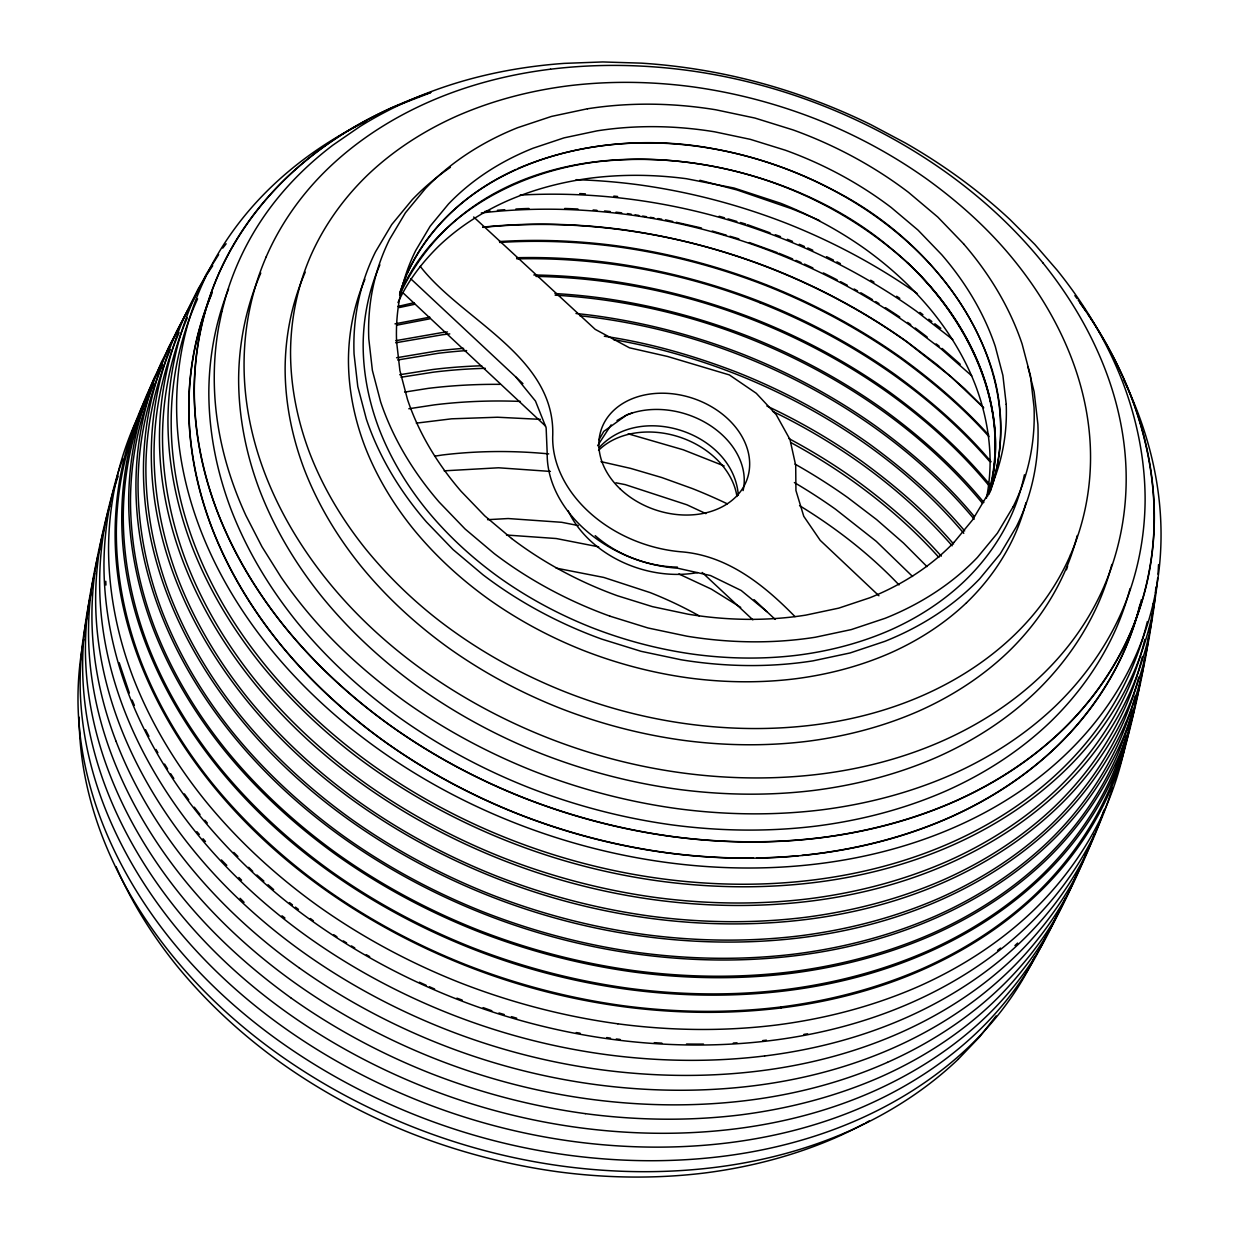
<?xml version="1.0" encoding="UTF-8"?>
<svg xmlns="http://www.w3.org/2000/svg" width="1239" height="1239" viewBox="0 0 1239 1239"><rect width="100%" height="100%" fill="white"/><g stroke="black" fill="none" stroke-linecap="round" stroke-linejoin="round"><path stroke-width="1.5" d="M989.791 491.14C1013.44 398.555 960.674 303.973 889.602 247.242C754.876 133.425 485.858 110.906 399.578 294.959M989.62 491.078C1011.644 406.717 968.526 319.197 907.134 262.529C824.26 187.151 708.909 149.207 597.461 161.736C516.973 171.586 435.23 214.827 400.878 291.459L399.748 295.021M992.191 485.719C1003.482 449.602 1003.513 410.403 993.291 374.039M399.67 294.216C416.242 237.207 462.844 193.253 516.028 169.449M990.209 491.62C1032.056 369.346 941.206 245.446 835.52 191.333C739.528 139.759 619.454 124.907 517.732 168.612M987.56 496.297C1013.564 410.899 969.177 320.653 907.134 262.529M399.763 292.745L406.315 275.228M988.908 494.469L991.541 487.469M153.915 379.444L147.333 393.63A527.783 403.124 18.5 0 0 121.763 515.687C121.422 559.61 130.281 603.331 146.001 644.28A527.783 403.124 18.5 0 0 217.785 767.111C249.984 807.085 288.129 842.086 329.868 871.884A527.783 403.124 18.5 0 0 471.563 948.563C522.037 968.495 574.896 982.326 628.684 989.496A527.783 403.124 18.5 0 0 786.192 990.751C835.071 984.726 883.268 972.228 928.321 952.202A527.783 403.109 18.5 0 0 1041.457 877.537C1072.2 848.297 1097.429 813.187 1114.326 774.236A527.783 403.124 18.5 0 0 1136.039 699.369M146.62 396.759L140.75 409.397A529.038 404.084 18.5 0 0 115.119 531.748C114.778 575.779 123.668 619.608 139.418 660.65A529.038 404.084 18.5 0 0 211.373 783.76C243.649 823.842 281.873 858.921 323.72 888.797A529.038 404.084 18.5 0 0 465.756 965.661C516.353 985.64 569.336 999.501 623.263 1006.688A529.038 404.084 18.5 0 0 781.128 1007.942M266.215 256.798C280.85 223.035 302.719 192.634 329.342 167.296A457.268 349.259 18.5 0 1 427.378 102.62C466.391 85.243 508.16 74.448 550.519 69.198M1125.461 723.53C1108.75 762.078 1083.784 796.801 1053.382 825.732A522.161 398.834 18.5 0 1 941.439 899.591C896.866 919.431 849.18 931.759 800.828 937.737A522.161 398.819 18.5 0 1 644.992 936.498C591.777 929.42 539.492 915.714 489.544 896.014A522.161 398.819 18.5 0 1 349.367 820.141C308.046 790.668 270.334 756.022 238.461 716.483A522.161 398.819 18.5 0 1 167.466 594.968C151.886 554.468 143.151 511.196 143.461 467.723A522.161 398.819 18.5 0 1 168.783 346.982L187.848 310.308M1034.673 957.05C1018.644 990.766 995.831 1021.044 968.883 1046.816A511.242 390.486 18.5 0 1 859.277 1119.127C815.649 1138.548 768.954 1150.628 721.594 1156.467A511.227 390.486 18.5 0 1 569.042 1155.259C516.926 1148.336 465.74 1134.893 416.846 1115.611A511.227 390.471 18.5 0 1 279.596 1041.333C239.142 1012.48 202.22 978.547 170.997 939.843A511.227 390.471 18.5 0 1 101.505 820.868C86.25 781.205 77.685 738.847 77.995 696.287A511.227 390.486 18.5 0 1 83.725 639.355M1047.993 931.743C1031.514 969.734 1006.904 1003.962 976.952 1032.474A514.634 393.073 18.5 0 1 866.619 1105.265C822.696 1124.826 775.691 1136.968 728.021 1142.869A514.619 393.073 18.5 0 1 574.462 1141.63C522.006 1134.661 470.464 1121.14 421.245 1101.734A514.619 393.073 18.5 0 1 283.096 1026.961C242.364 997.922 205.194 963.756 173.77 924.79A514.619 393.073 18.5 0 1 103.813 805.025C88.465 765.113 79.838 722.461 80.148 679.638A514.619 393.073 18.5 0 1 88.341 611.137M165.608 354.943L154.178 377.988A526.606 402.226 18.5 0 0 128.686 499.658C128.639 543.503 137.421 586.961 152.877 627.894A526.606 402.226 18.5 0 0 224.429 750.354C256.752 790.064 294.681 824.926 336.218 854.833A526.606 402.226 18.5 0 0 477.48 931.263C527.891 950.948 580.518 964.732 634.151 972.073A526.606 402.226 18.5 0 0 791.163 973.327C839.903 967.086 887.852 954.649 932.89 934.872A526.606 402.226 18.5 0 0 1045.685 860.439C1076.164 831.075 1101.223 796.181 1118.337 757.432A526.606 402.226 18.5 0 0 1140.112 681.884M148.757 394.203L150.384 390.92M140.812 411.952L134.23 425.209A530.602 405.277 18.5 0 0 108.552 547.824C108.505 591.994 117.349 635.777 132.929 677.036A530.602 405.277 18.5 0 0 205.024 800.409C237.578 840.429 275.801 875.555 317.649 905.678A530.602 405.277 18.5 0 0 459.979 982.697C510.778 1002.521 563.822 1016.414 617.843 1023.817M407.151 273.556C459.328 161.519 600.326 127.323 713.199 148.695C834.59 170.517 955.346 250.139 992.873 372.289M397.967 302.626C407.724 281.16 422.298 262.203 439.102 245.771A316.425 241.682 18.5 0 1 506.89 201.059C533.947 189.18 562.754 181.699 592.041 177.951A316.41 241.682 18.5 0 1 686.391 178.71L734.077 188.034L780.524 203.227A316.425 241.682 18.5 0 1 865.411 249.163C890.361 267.128 913.158 288.067 932.58 311.934A316.425 241.682 18.5 0 1 975.558 385.515C984.85 410.109 990.131 436.236 990.1 462.565A316.41 241.682 18.5 0 1 986.461 498.233M154.736 377.895L160.42 367.116M987.111 495.507L972.646 519.791L954.324 542.001M1013.192 506.689L997.395 533.188L977.416 557.426A344.241 262.931 18.5 0 1 885.142 618.292L851.317 629.582L815.339 637.233A344.241 262.931 18.5 0 1 686.948 636.196L647.966 627.972L609.758 616.108M599.041 439.69L603.796 431.389L626.717 414.972L632.091 413.036M206.015 275.739L198.132 288.981L184.503 316.456A516.818 394.745 18.5 0 0 159.475 435.973C159.134 478.997 167.823 521.805 183.217 561.902A516.818 394.745 18.5 0 0 253.499 682.178C285.032 721.33 322.388 755.604 363.259 784.783A516.818 394.745 18.5 0 0 502.012 859.866C551.432 879.38 603.207 892.932 655.88 899.963A516.818 394.745 18.5 0 0 810.105 901.171C857.977 895.286 905.167 883.051 949.291 863.428A516.833 394.745 18.5 0 0 1060.088 790.312C1090.181 761.691 1114.883 727.308 1131.439 689.163A516.818 394.745 18.5 0 0 1155.089 596.749M197.233 292.203L176.496 331.649A519.652 396.914 18.5 0 0 151.313 451.832C150.972 495.089 159.707 538.144 175.195 578.458A519.652 396.914 18.5 0 0 245.864 699.385C277.567 738.738 315.124 773.213 356.228 802.547A519.652 396.914 18.5 0 0 495.739 878.048C545.423 897.671 597.477 911.3 650.444 918.362A519.652 396.914 18.5 0 0 805.505 919.57C853.64 913.654 901.094 901.357 945.465 881.626A519.652 396.914 18.5 0 0 1056.852 808.107C1087.114 779.331 1111.956 744.763 1128.59 706.4A519.652 396.914 18.5 0 0 1152.347 613.909M177.827 330.07L161.333 362.408A524.345 400.491 18.5 0 0 135.934 483.675C135.593 527.318 144.405 570.761 160.017 611.447A524.345 400.491 18.5 0 0 231.321 733.457C263.318 773.182 301.216 807.952 342.692 837.564A524.345 400.491 18.5 0 0 483.458 913.747C533.606 933.54 586.124 947.293 639.556 954.417A524.345 400.491 18.5 0 0 796.027 955.641C844.595 949.663 892.483 937.257 937.242 917.356A524.345 400.491 18.5 0 0 1049.65 843.17C1080.191 814.131 1105.25 779.254 1122.038 740.535A524.345 400.491 18.5 0 0 1144.836 657.584M218.653 254.599L206.355 274.067L192.819 301.387A514.046 392.624 18.5 0 0 167.946 420.16C167.885 462.952 176.449 505.373 191.549 545.33A514.046 392.624 18.5 0 0 261.398 664.863C293.024 703.52 329.744 737.948 370.492 766.833A513.674 392.345 18.5 0 0 508.393 841.467C557.519 860.857 608.969 874.331 661.316 881.301A513.674 392.345 18.5 0 0 814.612 882.509C862.189 876.654 909.101 864.497 952.946 844.998A513.674 392.345 18.5 0 0 1063.062 772.331C1092.968 743.88 1117.516 709.715 1133.979 671.786A513.674 392.345 18.5 0 0 1157.66 578.04M597.601 445.715L611.106 424.884M206.975 274.315L212.705 265.719M996.171 1015.903L979.615 1036.873L958.196 1059.283M222.757 248.094L226.133 243.789M599.165 447.635C640.733 401.699 733.751 433.34 738.32 495.306M966.497 602.758C987.049 582.965 1003.931 559.455 1015.453 533.328A354.927 271.093 18.5 0 0 1025.969 502.678M616.991 420.517L626.717 414.972A77.05 58.853 18.5 0 1 709.962 425.349A77.05 58.853 18.5 0 1 743.09 490.582M887.527 1062.319C842.907 1082.174 795.159 1094.533 746.73 1100.511A522.827 399.345 18.5 0 1 590.709 1099.272C537.416 1092.179 485.053 1078.457 435.059 1058.726A522.827 399.33 18.5 0 1 294.696 982.759C253.329 953.256 215.571 918.548 183.635 878.962A522.827 399.33 18.5 0 1 112.563 757.292C96.967 716.731 88.217 673.412 88.527 629.892A522.827 399.345 18.5 0 1 98.284 554.452M430.63 92.677L393.754 106.926A497.954 380.342 18.5 0 0 287.092 177.316C258.27 205.085 234.589 238.074 218.405 274.717A497.954 380.342 18.5 0 0 194.306 389.789C194.26 431.234 202.546 472.338 217.181 511.057A497.954 380.342 18.5 0 0 284.831 626.841C315.387 664.398 351.272 697.371 390.533 725.636A497.954 380.342 18.5 0 0 524.112 797.916C571.783 816.516 621.56 829.557 672.266 836.511A497.954 380.342 18.5 0 0 820.745 837.672C866.835 831.787 912.167 820.017 954.758 801.323A497.954 380.342 18.5 0 0 1061.42 730.933C1090.243 703.163 1113.923 670.191 1130.107 633.532A497.954 380.342 18.5 0 0 1154.221 518.46C1154.268 477.015 1145.967 435.927 1131.346 397.208A497.954 380.342 18.5 0 0 1080.036 302.951M397.765 306.482L414.043 302.703M394.978 323.859L429.809 317.169M395.891 340.648L441.843 332.61A494.795 377.926 18.5 0 1 447.48 331.944M396.573 357.761L437.212 350.947A492.069 375.835 18.5 0 1 463.603 348.36M399.345 307.551L414.895 304.236M396.604 325.222L429.546 318.872M395.675 342.785L442.664 334.716A491.697 375.556 18.5 0 1 449.772 333.895M397.673 359.991L438.126 353.301A488.646 373.218 18.5 0 1 466.623 350.575M587.456 108.769L551.494 116.42L517.639 127.694A344.241 262.931 18.5 0 0 425.411 188.576L405.401 212.814L389.619 239.313A344.241 262.931 18.5 0 0 368.788 338.82L372.381 370.384L380.667 401.994A344.241 262.931 18.5 0 0 439.195 502.12L465.043 528.96L494.237 553.601A344.241 262.931 18.5 0 0 609.774 616.093M401.049 377.245L433.696 372.134A485.254 370.631 18.5 0 1 485.316 368.324M408.824 408.762L434.564 404.843A463.866 354.308 18.5 0 1 520.38 401.421M399.732 374.72L432.69 369.516A489.002 373.497 18.5 0 1 481.692 365.768M404.626 392.097L428.26 388.365A485.611 370.91 18.5 0 1 499.782 384.353M434.626 456.2L442.106 455.023A420.129 320.886 18.5 0 1 548.676 453.892M780.771 1006.982C829.65 1000.725 877.754 988.242 922.916 968.418A528.17 403.418 18.5 0 0 1036.052 893.753C1066.624 864.295 1091.745 829.325 1108.905 790.436A528.17 403.418 18.5 0 0 1123.959 747.102M803.879 1034.395L807.627 1033.806M781.128 1007.942C830.13 1001.902 878.451 989.388 923.613 969.301A529.038 404.084 18.5 0 0 1037.012 894.465C1067.832 865.163 1093.108 829.96 1110.051 790.916A529.038 404.084 18.5 0 0 1129.999 726.193M764.587 1055.969C813.512 1049.913 861.755 1037.43 906.84 1017.374A528.17 403.418 18.5 0 0 1020.053 942.662C1050.827 913.406 1076.072 878.265 1092.984 839.283A528.186 403.418 18.5 0 0 1103.918 810.027M416.304 423.149L451.631 418.813L497.505 417.233L540.39 419.355M444.166 470.835L498.543 467.784L550.41 471.424M487.593 519.683L508.129 518.537L561.67 522.3L578.272 525.553M506.519 535.031L556.249 538.531L598.669 546.833M627.414 213.573L631.224 214.192M635.034 214.827L638.828 215.447M642.638 216.066L646.448 216.701M650.258 217.321L654.068 217.94M657.863 218.56L661.672 219.195M604.338 336.234C649.654 342.909 693.886 355.717 736.586 372.118A494.795 377.926 18.5 0 1 869.313 443.949C904.129 469.349 936.978 497.815 964.67 530.927M556.11 568.112L603.78 577.436L650.243 592.629A316.425 241.682 18.5 0 1 699.261 615.891M576.259 1032.567L580.069 1033.187M606.723 1037.554L610.517 1038.174M585.319 1113.644C532.274 1106.381 480.221 1092.752 430.367 1073.284A520.798 397.781 18.5 0 1 290.654 997.689M613.584 339.641C655.369 346.781 696.333 358.52 735.78 374.008A491.713 375.556 18.5 0 1 867.78 445.451C903.169 470.727 935.848 499.967 963.787 533.328M615.953 482.807L625.261 484.635L686.933 504.8L705.889 513.627M628.204 433.836L683.247 449.788L724.134 465.957M665.482 219.814L672.684 221.456M676.293 222.277L701.491 228.007M601.008 461.651L630.697 468.404L661.827 477.557L692.369 488.569A420.129 320.886 18.5 0 1 727.293 503.824M699.927 180.29L736.988 189.954L791.411 208.663A496.173 378.979 18.5 0 1 819.645 220.619M719.162 216.252L724.474 217.801M728.021 218.854L736.88 221.456M740.426 222.493L745.739 224.058M712.177 231.027L726.395 235.209M729.941 236.246L738.831 238.848M498.93 1012.96L504.273 1014.54M511.382 1016.63L516.725 1018.195M747.473 224.677L770.069 232.839M775.289 234.713L780.508 236.603M749.316 242.519L777.194 252.586M456.912 998.154L462.147 1000.043M483.102 1007.617L491.837 1010.761M760.219 302.874C712.332 283.979 662.184 270.845 611.137 264.046A500.726 382.448 18.5 0 0 516.833 258.874M678.91 573.998L711.341 589.114L740.721 607.404M799.558 505.651C835.752 527.799 869.732 554.127 899.018 584.916M911.548 326.368L941.33 349.073L971.763 375.866M298.924 967.674C257.402 938.047 219.473 903.216 187.43 863.475A524.918 400.94 18.5 0 1 116.063 741.309M919.927 312.398L922.916 314.675M928.863 319.213L931.852 321.49M934.826 323.751L940.788 328.289M915.218 327.948L927.175 337.054M936.142 343.884L939.131 346.161M289.477 902.581L292.466 904.857M295.455 907.134L298.444 909.411M310.385 918.517L313.374 920.794M281.981 915.791L284.955 918.053M290.654 997.689C249.705 968.015 211.776 933.896 180.104 894.357A520.411 397.487 18.5 0 1 109.357 773.244C93.823 732.869 85.104 689.751 85.429 646.433A520.411 397.487 18.5 0 1 94.613 573.425M511.568 538.485L484.805 515.92L461.109 491.325A315.449 240.939 18.5 0 1 407.523 399.562L399.903 370.6L396.588 341.685A315.449 240.939 18.5 0 1 415.715 250.51L430.165 226.21L448.487 204.001A315.449 240.939 18.5 0 1 533.033 148.231L564.024 137.87L596.997 130.869A315.449 240.939 18.5 0 1 714.655 131.814L750.369 139.357L785.387 150.229A315.449 240.939 18.5 0 1 891.228 207.517L917.991 230.082L941.686 254.676A315.449 240.939 18.5 0 1 995.289 346.44L1002.893 375.402L1006.223 404.317M766.91 611.663L741.17 590.476L710.582 575.577L677.547 568.205A124.318 94.954 18.5 0 1 547.189 453.056L546.136 427.796L535.48 401.064L515.92 377.074M952.837 339.579L916.086 310.989A500.246 382.077 18.5 0 0 781.778 238.322C733.937 219.427 683.835 206.324 632.85 199.525A500.231 382.077 18.5 0 0 520.117 195.096M942.105 348.438L960.24 364.251M256.907 874.997L263.876 881.084M268.058 884.723L273.649 889.602M473.67 216.995L595.185 329.342L629.458 347.803L667.527 356.46L729.322 374.906L756.255 393.274L776.11 414.507L789.955 439.442L795.701 465.353L795.934 490.505L803.77 516.322L820.233 540.374L878.931 595.773M420.222 266.339C462.286 320.762 556.218 356.584 552.687 436.84A124.318 94.954 18.5 0 0 682.968 551.959C728.284 556.172 764.355 585.273 794.989 616.619M410.589 278.62L522.935 383.625M754.055 599.645L775.149 619.376M402.582 292.435L545.563 426.092M702.203 572.48L752.847 619.825M983.735 407.848L964.794 388.845L936.87 364.498L906.979 341.732A503.731 384.756 18.5 0 0 771.851 268.6C723.622 249.782 673.288 236.603 621.978 229.556A503.731 384.756 18.5 0 0 482.73 227.14M927.004 566.61L903.525 543.069L876.608 519.59L847.801 497.629A485.611 370.91 18.5 0 0 795.004 464.098M233.83 852.417L237.888 856.474M248.683 867.285L252.725 871.342M221.394 859.943L226.783 865.333M238.879 877.475L241.574 880.17M240.072 898.29L244.098 902.333M982.744 406.919L950.902 376.641L906.824 341.902A503.065 384.229 18.5 0 0 771.773 268.832C723.669 249.829 673.273 236.634 622.009 229.804A503.049 384.229 18.5 0 0 482.823 227.387M912.57 576.476L876.267 541.335L835.628 509.306A463.866 354.308 18.5 0 0 794.369 482.56M963.632 243.866L937.768 217.042L908.559 192.401A344.241 262.931 18.5 0 0 793.037 129.909L754.83 118.03L715.863 109.791A344.241 262.931 18.5 0 0 587.472 108.784M989.016 436.655C962.811 407.29 932.58 381.813 900.892 358.582A502.569 383.858 18.5 0 0 766.074 285.636C717.954 266.85 667.728 253.701 616.557 246.685A502.569 383.858 18.5 0 0 499.673 242.457M989.651 461.435C961.603 429.112 929.436 400.491 894.635 375.634A500.726 382.448 18.5 0 0 760.204 302.889M952.156 545.795C925.099 514.743 894.078 487.283 860.609 463.34A488.646 373.218 18.5 0 0 772.578 411.302M938.883 557.426C913.375 528.914 884.305 503.7 853.237 481.429A485.254 370.631 18.5 0 0 790.699 442.493M988.768 435.121C962.718 406.206 932.982 380.838 901.558 357.947A503.731 384.756 18.5 0 0 766.43 284.831C718.202 265.998 667.852 252.818 616.557 245.787A503.731 384.756 18.5 0 0 499.41 241.559M991.076 461.744C963.261 428.663 930.303 400.259 895.456 374.813A502.569 383.858 18.5 0 0 760.653 301.851C712.533 283.081 662.307 269.932 611.121 262.916A502.569 383.858 18.5 0 0 516.555 257.727M989.434 484.17C960.411 448.998 926.029 418.596 889.199 391.834A501.098 382.727 18.5 0 0 754.768 319.104C706.803 300.38 656.716 287.262 605.685 280.262A501.098 382.727 18.5 0 0 533.839 274.981M983.859 502.461C954.603 466.871 919.988 436.035 882.741 409.04A499.317 381.38 18.5 0 0 748.805 336.559C701.011 317.896 651.095 304.84 600.249 297.856A499.317 381.364 18.5 0 0 554.948 293.55M974.365 516.617C945.915 482.25 912.152 452.607 876.128 426.402A497.211 379.769 18.5 0 0 742.75 354.23C695.141 335.645 645.442 322.636 594.813 315.697A497.211 379.769 18.5 0 0 575.996 313.498M953.55 543.998C926.88 512.729 895.425 485.874 862.329 461.667A492.069 375.835 18.5 0 0 766.926 406.036M941.284 556.156C915.729 527.334 886.226 502.244 855.158 479.555A489.002 373.497 18.5 0 0 788.887 438.591M204.853 820.187L207.316 823.021M196.893 831.648L199.355 834.482M203.026 838.726L205.473 841.544M1042.99 262.962C1015.066 228.348 982.031 198.008 945.868 172.19A457.268 349.259 18.5 0 0 823.099 105.764C779.377 88.496 733.565 76.508 686.964 70.282A457.268 349.259 18.5 0 0 550.519 69.214M989.651 486.462C960.287 450.826 925.703 419.68 888.193 392.825A498.945 381.085 18.5 0 0 754.241 320.343C706.54 301.495 656.562 288.424 605.701 281.64A498.945 381.085 18.5 0 0 535.976 276.405M982.604 503.437C953.364 467.955 918.92 436.933 881.579 410.202A496.839 379.49 18.5 0 0 748.186 338.015C700.67 319.244 650.909 306.234 600.265 299.482A496.854 379.49 18.5 0 0 555.149 295.176M974.179 519.187C945.342 484.418 911.47 454.001 874.765 427.734A494.438 377.647 18.5 0 0 742.022 355.903C694.738 337.225 645.225 324.277 594.828 317.556A494.438 377.647 18.5 0 0 579.852 315.759M116.063 741.309C100.421 700.577 91.609 657.088 91.934 613.398A524.933 400.94 18.5 0 1 104.479 527.675M119.176 662.679L129.367 693.019M1027.89 366.636L1034.162 391.911L1037.895 424.358A353.843 270.257 18.5 0 1 1016.429 526.637L1000.229 553.895L979.677 578.799A353.843 270.257 18.5 0 1 884.847 641.353L850.062 652.968L813.094 660.836A353.843 270.257 18.5 0 1 681.109 659.768L641.059 651.311L601.782 639.123A353.843 270.257 18.5 0 1 483.055 574.85L453.025 549.543L426.448 521.96A353.843 270.257 18.5 0 1 366.326 419.03L357.777 386.537L354.06 354.091A353.843 270.257 18.5 0 1 375.51 251.827L391.725 224.569L412.277 199.649A353.843 270.257 18.5 0 1 450.392 167.296M105.78 581.277L105.935 585.04M79.141 717.211C79.188 757.927 87.737 798.365 102.264 836.325A504.49 385.329 18.5 0 0 170.858 953.72C201.647 991.928 238.105 1025.396 278.016 1053.878A504.49 385.329 18.5 0 0 413.454 1127.165C461.698 1146.23 512.218 1159.441 563.637 1166.302A504.49 385.329 18.5 0 0 714.175 1167.494C760.916 1161.733 806.976 1149.792 850.047 1130.649A504.49 385.329 18.5 0 0 958.196 1059.283M1147.345 621.56A502.879 384.105 18.5 0 1 538.609 849.846A502.879 384.105 18.5 0 1 197.59 298.816M1123.463 379.444A502.879 384.105 18.5 0 1 897.392 847.801A502.879 384.105 18.5 0 1 255.079 628.777A502.879 384.105 18.5 0 1 366.264 121.236M1141.382 599.676A490.474 374.627 18.5 0 1 554.22 827.033A490.474 374.627 18.5 0 1 210.878 295.563M1087.997 314.117A490.474 374.627 18.5 0 1 917.789 815.835A490.474 374.627 18.5 0 1 260.531 594.131A490.474 374.627 18.5 0 1 430.738 92.414M1074.863 295.61A490.474 374.627 18.5 0 1 1077.047 298.584M1078.178 300.117A490.474 374.627 18.5 0 1 1085.86 310.989M116.063 866.65A490.923 374.968 18.5 0 0 176.325 965.119C206.448 1002.15 241.822 1034.658 280.541 1062.52A490.923 374.968 18.5 0 0 412.231 1133.793C459.235 1152.131 508.3 1164.985 558.293 1171.831A490.923 374.968 18.5 0 0 704.666 1172.992C750.106 1167.184 794.803 1155.584 836.79 1137.154A490.923 374.968 18.5 0 0 864.357 1123.587M869.344 1120.861A490.923 374.968 18.5 0 1 866.03 1122.689M90.865 594.101A517.685 395.411 18.5 0 0 82.641 663.004C82.301 706.106 91.005 748.991 106.415 789.15A517.685 395.411 18.5 0 0 176.821 909.627C208.415 948.842 245.818 983.177 286.767 1012.402A517.685 395.411 18.5 0 0 425.751 1087.61C475.249 1107.17 527.117 1120.737 579.867 1127.769A517.685 395.411 18.5 0 0 734.355 1128.992C782.305 1123.092 829.588 1110.825 873.774 1091.187A517.685 395.411 18.5 0 0 984.742 1017.947C1014.896 989.28 1039.645 954.835 1056.217 916.612A517.685 395.411 18.5 0 0 1059.159 909.55M109.729 505.961A526.714 402.303 18.5 0 0 95.651 596.95C95.31 640.78 104.169 684.424 119.842 725.28A526.714 402.303 18.5 0 0 191.472 847.863C223.609 887.759 261.677 922.683 303.338 952.435A526.714 402.303 18.5 0 0 444.739 1028.943C495.104 1048.844 547.87 1062.644 601.55 1069.799A526.714 402.303 18.5 0 0 758.733 1071.038C807.518 1065.044 855.607 1052.561 900.583 1032.583A526.714 402.303 18.5 0 0 1013.487 958.057C1044.167 928.894 1069.334 893.846 1086.2 854.972A526.714 402.303 18.5 0 0 1094.378 834.002M1017.606 943.08A527.102 402.598 18.5 0 1 1014.942 945.558M298.94 967.674A524.918 400.94 18.5 0 0 439.86 1043.935C490.055 1063.774 542.636 1077.527 596.129 1084.652A524.933 400.94 18.5 0 0 752.77 1085.891C801.401 1079.912 849.335 1067.476 894.14 1047.559A524.918 400.94 18.5 0 0 1006.672 973.296C1037.244 944.226 1062.334 909.302 1079.138 870.552A524.933 400.94 18.5 0 0 1084.326 857.76M1086.711 851.286A524.933 400.94 18.5 0 1 1084.946 856.149M98.717 552.795A522.827 399.345 18.5 0 1 100.777 545.346M887.527 1062.319A522.827 399.345 18.5 0 0 999.61 988.35C1030.058 959.404 1055.039 924.619 1071.797 886.024A522.827 399.345 18.5 0 0 1076.892 873.48M118.216 476.132A528.186 403.418 18.5 0 0 99.662 580.533C99.321 624.487 108.196 668.255 123.931 709.235A528.186 403.418 18.5 0 0 195.747 832.143C227.976 872.148 266.153 907.18 307.922 937.009A528.186 403.418 18.5 0 0 449.726 1013.734C500.231 1033.682 553.136 1047.528 606.971 1054.714A528.186 403.418 18.5 0 0 764.587 1055.953M200.021 814.488A528.573 403.713 18.5 0 1 194.306 807.193M188.746 799.821A528.573 403.713 18.5 0 1 184.41 793.889M173.785 778.495A528.573 403.713 18.5 0 1 170.657 773.709M167.59 768.892A528.573 403.713 18.5 0 1 164.586 764.06M157.88 752.723A528.573 403.713 18.5 0 1 156.021 749.471M148.928 736.353A528.573 403.713 18.5 0 1 145.567 729.74M134.37 705.425A528.573 403.713 18.5 0 1 132.17 700.112M434.595 989.001A528.573 403.713 18.5 0 1 429.499 986.771M426.123 985.268A528.573 403.713 18.5 0 1 419.386 982.186M369.671 956.647A528.573 403.713 18.5 0 1 366.326 954.742M354.757 947.928A528.573 403.713 18.5 0 1 351.473 945.93M346.595 942.925A528.573 403.713 18.5 0 1 343.358 940.897M336.931 936.792A528.573 403.713 18.5 0 1 333.74 934.717M766.399 1040.171A528.573 403.713 18.5 0 1 762.759 1040.574M737.019 1042.82A528.573 403.713 18.5 0 1 733.318 1043.052M703.458 1044.09A528.573 403.713 18.5 0 1 686.514 1044.028M661.905 1043.145A528.573 403.713 18.5 0 1 654.316 1042.665M620.042 1039.444A528.573 403.713 18.5 0 1 616.232 1038.979M1000.554 948.098A528.573 403.713 18.5 0 1 997.627 950.39M585.319 1113.644A520.798 397.781 18.5 0 0 740.597 1114.883C788.794 1108.719 836.232 1096.407 880.759 1076.861A520.798 397.781 18.5 0 0 992.315 1003.234C1022.469 974.195 1047.234 939.704 1064.162 901.357A520.798 397.781 18.5 0 0 1065.664 897.81M305.212 272.162A415.003 316.967 18.5 0 0 285.125 368.06C285.078 402.598 292.001 436.856 304.19 469.116A414.988 316.967 18.5 0 0 360.58 565.619C386.041 596.919 415.932 624.394 448.657 647.951A414.988 316.967 18.5 0 0 559.982 708.181C599.722 723.7 641.198 734.557 683.463 740.349A415.003 316.967 18.5 0 0 807.193 741.325C845.602 736.415 883.392 726.612 918.889 711.031A414.988 316.967 18.5 0 0 1007.772 652.364C1031.793 629.226 1051.539 601.736 1065.013 571.194A415.003 316.967 18.5 0 0 1077.264 535.527M212.256 292.636A497.954 380.342 18.5 0 0 188.87 406.02C188.824 447.465 197.125 488.553 211.745 527.272A497.954 380.342 18.5 0 0 279.41 643.056C309.967 680.629 345.836 713.587 385.112 741.851A497.954 380.342 18.5 0 0 518.692 814.147C566.362 832.747 616.124 845.772 666.845 852.726A497.954 380.342 18.5 0 0 753.126 858.008M802.02 855.375A497.954 380.342 18.5 0 0 815.308 853.903C861.399 848.018 906.747 836.248 949.337 817.554A497.954 380.342 18.5 0 0 1055.984 747.163C1084.806 719.394 1108.502 686.406 1124.687 649.747A497.954 380.342 18.5 0 0 1140.004 604.493M798.195 855.731A497.954 380.342 18.5 0 1 756.828 857.946M162.572 364.994A522.548 399.113 18.5 0 0 138.04 483.969C137.978 527.458 146.698 570.59 162.03 611.214A522.548 399.113 18.5 0 0 233.04 732.714C265.1 772.129 302.75 806.728 343.962 836.387A522.548 399.113 18.5 0 0 484.124 912.245C534.164 931.759 586.388 945.434 639.603 952.729A522.548 399.113 18.5 0 0 795.407 953.968C843.759 947.789 891.337 935.43 936.034 915.822A522.548 399.113 18.5 0 0 1047.962 841.947C1078.209 812.815 1103.066 778.2 1120.041 739.729A522.548 399.113 18.5 0 0 1135.172 695.977M1148.785 635.762A522.161 398.819 18.5 0 1 1125.446 723.53M1149.482 628.87A522.161 398.819 18.5 0 1 1149.157 632.324M1067.6 566.238A415.003 316.967 18.5 0 1 1066.407 569.816M153.775 383.703A524.732 400.786 18.5 0 0 130.498 499.906C130.451 543.58 139.186 586.883 154.596 627.677A524.732 400.786 18.5 0 0 225.901 749.703C258.099 789.274 295.904 824.012 337.271 853.81A524.732 400.786 18.5 0 0 478.037 929.978C528.279 949.585 580.719 963.307 634.151 970.648A524.732 400.786 18.5 0 0 790.621 971.872C839.175 965.661 886.954 953.271 931.836 933.571A524.732 400.786 18.5 0 0 1044.229 859.401C1074.6 830.13 1099.566 795.376 1116.618 756.75A524.732 400.786 18.5 0 0 1132.492 710.164M1155.848 587.1A516.818 394.745 18.5 0 1 1155.429 592.892M179.082 332.687A517.205 395.04 18.5 0 0 154.039 452.204C153.992 495.259 162.603 537.943 177.797 578.148A517.205 395.04 18.5 0 0 248.063 698.409C279.813 737.422 317.06 771.665 357.854 801.029A517.205 395.04 18.5 0 0 496.591 876.097C546.12 895.425 597.802 908.961 650.475 916.179A517.205 395.04 18.5 0 0 804.684 917.402C852.556 911.284 899.653 899.065 943.886 879.644A517.205 395.04 18.5 0 0 1054.668 806.543C1084.605 777.689 1109.199 743.431 1126.019 705.363A517.205 395.04 18.5 0 0 1142.389 656.5M778.913 253.267A503.421 384.508 18.5 0 1 792.604 258.92M796.011 260.376A503.421 384.508 18.5 0 1 801.091 262.591M804.467 264.093A503.421 384.508 18.5 0 1 812.861 267.934M823.346 272.936A503.421 384.508 18.5 0 1 837.177 279.89M840.6 281.687A503.421 384.508 18.5 0 1 847.399 285.311M854.151 289.012A503.421 384.508 18.5 0 1 857.512 290.902M860.857 292.791A503.421 384.508 18.5 0 1 872.442 299.606M875.71 301.588A503.421 384.508 18.5 0 1 878.978 303.586M885.436 307.644A503.421 384.508 18.5 0 1 899.777 317.029M907.598 322.403A503.421 384.508 18.5 0 1 910.696 324.572M484.588 211.544A503.421 384.508 18.5 0 1 490.071 210.971M497.412 210.305A503.421 384.508 18.5 0 1 504.784 209.716M515.904 209.019A503.421 384.508 18.5 0 1 528.945 208.477M564.674 208.477A503.421 384.508 18.5 0 1 577.932 209.019M593.125 209.995A503.421 384.508 18.5 0 1 596.935 210.305M604.539 210.971A503.421 384.508 18.5 0 1 610.269 211.544M615.984 212.179A503.421 384.508 18.5 0 1 621.699 212.845M617.843 1023.817A530.602 405.277 18.5 0 0 776.048 1025.071C825.159 1018.799 873.48 1006.254 918.858 986.337A530.602 405.261 18.5 0 0 1032.505 911.331C1063.217 881.75 1088.461 846.593 1105.699 807.534A530.602 405.277 18.5 0 0 1124.671 747.829M1126.437 738.738A530.602 405.277 18.5 0 1 1125.755 742.393M917.356 293.612A498.728 380.931 18.5 0 0 786.641 223.376C738.893 204.745 689.039 191.689 638.255 184.735A498.728 380.931 18.5 0 0 576.089 179.686M148.03 395.891A526.606 402.226 18.5 0 0 123.265 515.889C123.203 559.718 131.984 603.176 147.456 644.125A526.606 402.226 18.5 0 0 219.009 766.569C251.316 806.295 289.26 841.157 330.782 871.048A526.606 402.226 18.5 0 0 472.044 947.494C522.455 967.179 575.097 980.947 628.715 988.304A526.606 402.226 18.5 0 0 785.743 989.543C834.482 983.317 882.431 970.865 927.469 951.103A526.606 402.226 18.5 0 0 1040.264 876.67C1070.744 847.29 1095.787 812.412 1112.901 773.647A526.606 402.226 18.5 0 0 1126.452 735.749M1129.271 725.109A526.606 402.226 18.5 0 1 1127.908 730.437M141.896 409.861A528.17 403.418 18.5 0 0 116.327 531.918C116.265 575.872 125.077 619.469 140.58 660.526A528.17 403.418 18.5 0 0 212.349 783.342C244.764 823.176 282.817 858.147 324.463 888.131A528.17 403.418 18.5 0 0 466.143 964.794C516.709 984.54 569.506 998.355 623.279 1005.727A528.17 403.418 18.5 0 0 780.771 1006.982M1153.153 603.579A519.652 396.914 18.5 0 1 1152.92 607.033M170.301 349.661A520.039 397.208 18.5 0 0 145.877 468.063C145.83 511.351 154.503 554.267 169.774 594.705A520.039 397.208 18.5 0 0 240.428 715.615C272.332 754.845 309.796 789.274 350.807 818.793A520.039 397.192 18.5 0 0 490.319 894.279C540.096 913.716 592.072 927.33 645.039 934.578A520.039 397.208 18.5 0 0 800.084 935.801C848.219 929.653 895.58 917.371 940.045 897.841A520.039 397.208 18.5 0 0 1051.431 824.338C1081.539 795.33 1106.272 760.885 1123.169 722.6A520.039 397.208 18.5 0 0 1138.703 677.206M364.886 279.333A354.927 271.093 18.5 0 0 348.453 359.589C348.407 389.139 354.323 418.426 364.746 446.025A354.927 271.093 18.5 0 0 412.974 528.557C434.75 555.32 460.319 578.83 488.321 598.964A354.927 271.093 18.5 0 0 583.523 650.49C617.502 663.748 652.984 673.04 689.132 677.996A354.927 271.093 18.5 0 0 794.958 678.833C827.807 674.636 860.129 666.241 890.469 652.922A354.927 271.093 18.5 0 0 966.497 602.758M511.583 538.485A315.449 240.939 18.5 0 0 617.44 595.758L652.442 606.645L688.156 614.203A315.449 240.939 18.5 0 0 805.815 615.117L838.772 608.132L869.793 597.787A315.449 240.939 18.5 0 0 954.309 542.001M1006.207 404.317A315.449 240.939 18.5 0 1 987.096 495.492M963.601 243.882A344.241 262.931 18.5 0 1 1022.113 344.008L1030.414 375.618L1034.038 407.182A344.241 262.931 18.5 0 1 1013.177 506.674M379.877 264.821A345.309 263.737 18.5 0 0 363.151 344.612C363.12 373.357 368.881 401.854 379.026 428.694A345.294 263.737 18.5 0 0 425.937 508.997C447.124 535.031 471.997 557.891 499.224 577.498A345.309 263.737 18.5 0 0 591.855 627.615C624.921 640.517 659.427 649.561 694.599 654.378A345.294 263.737 18.5 0 0 797.544 655.199C829.511 651.11 860.95 642.948 890.485 629.985A345.294 263.737 18.5 0 0 964.438 581.168C984.432 561.917 1000.849 539.042 1012.077 513.627A345.309 263.737 18.5 0 0 1024.421 474.769M266.23 256.798A457.268 349.259 18.5 0 0 244.068 362.547C243.758 400.615 251.455 438.498 265.069 473.964A457.268 349.259 18.5 0 0 327.251 580.379C355.159 615.024 388.194 645.349 424.373 671.166A457.268 349.259 18.5 0 0 547.127 737.592C590.864 754.861 636.66 766.848 683.262 773.059A457.268 349.259 18.5 0 0 819.722 774.143C862.065 768.923 903.835 758.098 942.864 740.752A457.268 349.259 18.5 0 0 1040.884 676.06C1067.522 650.723 1089.375 620.305 1104.011 586.558A457.268 349.259 18.5 0 0 1126.174 480.809C1126.468 442.741 1118.786 404.859 1105.157 369.392A457.268 349.259 18.5 0 0 1042.975 262.978M260.779 273.045A457.609 349.522 18.5 0 0 238.631 378.778C238.585 416.862 246.205 454.636 259.648 490.21A457.609 349.522 18.5 0 0 321.83 596.609C349.909 631.131 382.866 661.425 418.952 687.397A457.594 349.506 18.5 0 0 541.706 753.823C585.52 770.921 631.255 782.909 677.857 789.289A457.609 349.522 18.5 0 0 814.302 790.374C856.645 784.953 898.321 774.143 937.458 756.967A457.609 349.522 18.5 0 0 1035.463 692.276C1061.962 666.752 1083.722 636.443 1098.59 602.758A457.609 349.522 18.5 0 0 1111.848 564.457M787.385 239.297A502.167 383.548 18.5 0 1 792.511 241.388M799.31 244.269A502.167 383.548 18.5 0 1 804.39 246.468M807.766 247.955A502.167 383.548 18.5 0 1 812.815 250.232M826.552 256.69A502.167 383.548 18.5 0 1 833.475 260.097M836.929 261.832A502.167 383.548 18.5 0 1 840.367 263.582M870.676 280.215A502.167 383.548 18.5 0 1 873.975 282.167M896.618 296.26A502.167 383.548 18.5 0 1 899.793 298.351M579.697 193.594A502.167 383.548 18.5 0 1 585.381 193.873M613.832 196.103A502.167 383.548 18.5 0 1 617.626 196.49M481.321 212.938A501.795 383.269 18.5 0 1 627.43 214.548C678.585 221.347 728.826 234.527 776.822 253.453A501.795 383.269 18.5 0 1 911.532 326.368M122.785 458.864A529.734 404.611 18.5 0 0 103.952 564.163C103.906 608.256 112.734 651.977 128.283 693.159A529.734 404.611 18.5 0 0 200.269 816.331C232.855 856.18 270.691 891.646 312.693 921.413A529.347 404.317 18.5 0 0 454.806 998.324C505.419 1018.319 558.448 1032.195 612.391 1039.382A529.347 404.317 18.5 0 0 770.364 1040.621C819.397 1034.596 867.734 1022.067 912.926 1001.964A529.347 404.317 18.5 0 0 1026.403 927.082C1057.223 897.764 1082.53 862.545 1099.473 823.47A529.347 404.317 18.5 0 0 1110.438 794.153M1112.483 787.493A529.347 404.317 18.5 0 1 1110.965 792.495M228.565 288.95A482.885 368.835 18.5 0 0 208.833 391.741C208.787 431.931 216.825 471.78 231.012 509.322A482.885 368.835 18.5 0 0 296.617 621.606C326.244 658.033 361.045 689.999 399.113 717.412A482.885 368.835 18.5 0 0 528.65 787.508C574.896 805.551 623.155 818.189 672.328 824.942A482.885 368.835 18.5 0 0 816.315 826.072C860.997 820.357 904.966 808.943 946.271 790.823A482.885 368.835 18.5 0 0 1049.696 722.554C1077.651 695.637 1100.619 663.639 1116.324 628.096A482.885 368.835 18.5 0 0 1130.045 588.587M677.423 567.121A101.892 77.825 18.5 0 1 595.2 535.651M697.588 572.573A101.892 77.825 18.5 0 1 568.221 510.886M598.545 450.377A78.181 59.704 18.5 0 1 679.808 437.166A78.181 59.704 18.5 0 1 736.942 496.498M187.399 317.602A514.046 392.624 18.5 0 0 162.51 436.391C162.464 479.168 171.028 521.604 186.129 561.561A514.046 392.624 18.5 0 0 255.962 681.094C287.51 719.859 324.541 753.901 365.087 783.079A514.046 392.624 18.5 0 0 502.972 857.698C552.191 876.902 603.563 890.361 655.911 897.532A514.046 392.624 18.5 0 0 809.191 898.74C856.769 892.669 903.572 880.511 947.541 861.213A514.046 392.624 18.5 0 0 1057.641 788.562C1087.393 759.894 1111.848 725.837 1128.543 688.001A514.046 392.624 18.5 0 0 1144.821 639.432M1158.542 564.597A513.674 392.345 18.5 0 1 1157.969 574.199M221.827 311.701L218.761 326.538A482.095 368.215 18.5 0 0 214.997 356.786A476.349 363.832 18.5 0 0 214.424 387.993A467.18 356.832 18.5 0 0 219.907 435.989A468.296 357.684 18.5 0 0 227.852 468.063A477.154 364.452 18.5 0 0 245.972 515.656L261.956 546.709L280.928 576.987A478.843 365.737 18.5 0 0 314.706 620.46C341.329 650.831 371.917 677.485 404.549 701.197A482.885 368.835 18.5 0 0 534.086 771.293C580.317 789.336 628.576 801.974 677.748 808.711A482.885 368.835 18.5 0 0 821.736 809.841C866.433 804.142 910.402 792.728 951.707 774.592A482.885 368.835 18.5 0 0 1055.132 706.338C1083.087 679.406 1106.055 647.424 1121.744 611.88A482.885 368.835 18.5 0 0 1145.115 500.293C1145.161 460.103 1137.123 420.253 1122.937 382.696A482.885 368.835 18.5 0 0 1057.332 270.412L1034.89 244.501L1010.234 219.783A467.335 356.956 18.5 0 0 982.651 195.777A476.039 363.585 18.5 0 0 953.07 173.367A481.801 367.998 18.5 0 0 905.446 143.027L870.971 124.721A480.438 366.961 18.5 0 0 834.327 108.165A473.344 361.54 18.5 0 0 796.553 93.963A464.083 354.462 18.5 0 0 738.367 77.391A471.625 360.224 18.5 0 0 699.632 69.756A479.23 366.032 18.5 0 0 641.337 63.143L602.758 61.95L564.318 63.375A476.984 364.312 18.5 0 0 526.281 67.479A468.156 357.575 18.5 0 0 471.393 78.707A467.382 356.987 18.5 0 0 436.686 89.564A476.303 363.801 18.5 0 0 404.534 102.62A482.048 368.184 18.5 0 0 359.945 126.517L332.904 145.133A480.02 366.636 18.5 0 0 307.922 166.026A472.524 360.905 18.5 0 0 275.043 201.43A463.603 354.106 18.5 0 0 256.86 227.279A472.756 361.091 18.5 0 0 241.837 254.692A479.973 366.605 18.5 0 0 225.668 297.066L221.827 311.701M1070.434 554.979C1057.161 585.582 1037.337 613.166 1013.192 636.149A414.693 316.735 18.5 0 1 924.294 694.8C893.474 708.507 860.764 717.737 827.482 723.018A414.151 316.317 18.5 0 1 688.869 724.103C646.588 718.512 605.066 707.593 565.402 691.966A414.693 316.735 18.5 0 1 454.078 631.704C421.167 608.395 391.539 580.595 366.001 549.388A414.988 316.967 18.5 0 1 309.626 452.885C297.422 420.625 290.515 386.367 290.546 351.83A415.003 316.967 18.5 0 1 310.648 255.946C324.122 225.39 343.869 197.899 367.89 174.761A414.988 316.967 18.5 0 1 456.788 116.094C492.27 100.514 530.06 90.71 568.469 85.801A415.003 316.967 18.5 0 1 692.198 86.776C734.464 92.569 775.939 103.441 815.68 118.944A414.988 316.967 18.5 0 1 926.989 179.19C959.636 202.824 989.853 230.02 1015.097 261.522A414.693 316.735 18.5 0 1 1071.472 358.025C1083.846 390.192 1090.785 424.559 1090.537 459.08A414.693 316.735 18.5 0 1 1070.434 554.979M620.367 489.126A77.05 58.853 18.5 0 0 746.885 479.818A77.05 58.853 18.5 0 0 655.524 393.444A77.05 58.853 18.5 0 0 620.367 489.126"/></g></svg>
